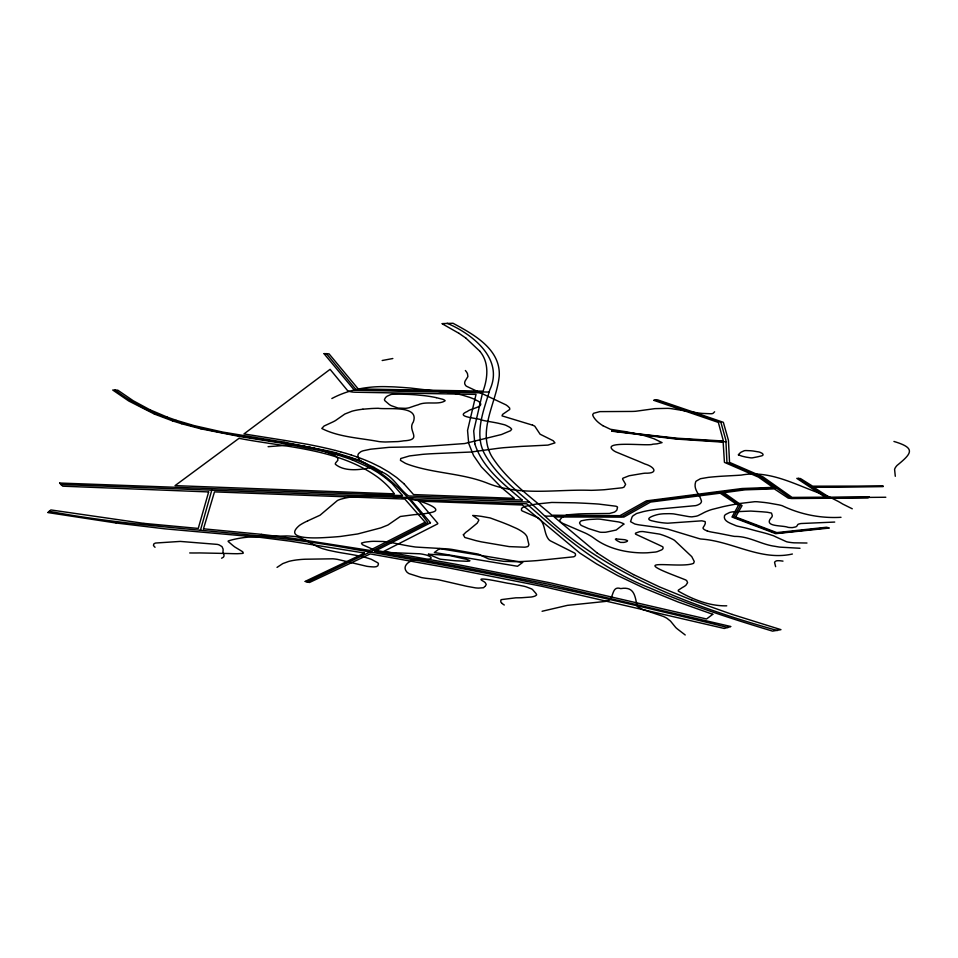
<?xml version="1.0" encoding="UTF-8"?>
<svg xmlns="http://www.w3.org/2000/svg" width="958" height="958" viewBox="0 0 958 958"><rect width="100%" height="100%" fill="white"/><g stroke="black" fill="none" stroke-linecap="round" stroke-linejoin="round"><path stroke-width="1.44" d="M685.221 634.974L677.689 629.202A86.208 21.735 5.4 0 1 675.665 627.43L670.492 621.083L666.996 618.329A41.098 10.358 5.4 0 0 663.164 616.365L642.507 609.42L638.124 607.013A55.792 14.059 5.4 0 1 637.07 605.863C634.986 595.936 634.364 586.248 620.772 588.595C611.084 585.326 614.389 598.774 607.647 600.87A14.574 3.676 5.4 0 1 605.264 601.456L567.399 605.36L542.072 611.276M714.62 411.784L712.956 413.437A5.976 1.509 5.4 0 1 710.992 413.76L702.214 413.413A29.459 7.425 5.4 0 1 698.298 412.97L670.828 408.575A13.28 3.353 5.4 0 0 667.486 408.359L654.901 408.635L635.861 411.245A23.866 6.011 5.4 0 1 631.681 411.437L599.828 411.617L593.553 413.305L592.643 414.802L593.373 416.622A157.771 39.769 5.4 0 0 594.786 418.718L596.187 420.358A107.104 27.004 5.4 0 0 602.869 425.675M208.64 491.993L198.246 528.433L143.987 523.391M200.426 530.361L211.778 490.185M203.515 528.732L214.484 491.885L404.779 499.034L425.089 522.158M735.648 516.901L742.067 505.596L723.925 492.687L745.037 489.849L774.303 488.879L788.195 498.112L791.703 498.543L868.008 497.885L869.325 496.903L829.173 497.202L813.977 487.442M425.065 522.254L369.728 550.407L292.669 538.336L261.486 534.36M430.441 522.84L374.997 551.173M653.871 400.252L657.703 399.893L723.338 422.298L728.439 440.309L729.541 462.379L762.999 476.892L792.086 497.406L825.137 497.166L796.817 478.389L800.445 478.545L812.635 486.197L883.348 486.389L814.001 487.287M484.736 586.583L483.515 587.733L478.677 588.092A8.873 2.239 5.4 0 1 475.408 587.865L467.181 586.38A80.556 20.31 5.4 0 1 464.103 585.685L438.62 579.806A16.166 4.072 5.4 0 0 435.95 579.41L425.711 578.261A27.698 6.981 5.4 0 1 421.364 577.542L409.114 573.65A29.351 7.401 5.4 0 1 406.719 571.866C400.779 564.861 412.383 558.909 418.55 559.352A12.729 3.209 5.4 0 1 421.304 559.28C425.532 560.646 436.68 559.125 427.783 555.508A9.137 2.299 5.4 0 0 425.879 554.91L422.502 554.191A18.25 4.598 5.4 0 0 419.772 553.784L390.768 552.598A17.519 4.419 5.4 0 1 387.918 552.323L382.577 551.545A68.521 17.268 5.4 0 1 377.68 550.682L375.392 550.215A7.568 1.904 5.4 0 1 374.027 549.832L362.866 544.898A14.19 3.581 5.4 0 1 362.196 544.431L361.453 543.126L364.375 542.264A49.241 12.418 5.4 0 1 366.794 541.893L370.77 541.45A19.316 4.874 5.4 0 1 373.907 541.306L382.517 541.486A11.652 2.934 5.4 0 1 384.817 541.665L389.81 542.36A42.487 10.706 5.4 0 1 392.912 542.887A29.662 7.472 5.4 0 1 395.379 543.378L404.899 545.27A171.698 43.278 5.4 0 0 409.82 546.144L415.054 546.958A5.329 1.341 5.4 0 0 416.023 547.054L417.149 547.126A62.797 15.831 5.4 0 1 419.005 547.246L421.927 547.425A120.888 30.476 5.4 0 0 427.496 547.736L447.745 548.91A29.866 7.532 5.4 0 1 451.781 549.389L478.353 554.119L488.341 558.825A5.652 1.425 5.4 0 0 489.43 559.137L503.453 561.316L515.739 561.675A81.167 20.465 5.4 0 0 522.278 561.496L527.69 561.22A220.304 55.528 5.4 0 0 537.522 560.562L573.531 556.814A9.029 2.275 5.4 0 0 574.501 556.418L575.039 555.951A29.542 7.448 5.4 0 0 575.519 555.173L575.399 553.88A14.25 3.593 5.4 0 0 574.489 552.994L550.311 540.815A44.092 11.113 5.4 0 1 548.671 539.414C543.797 533.366 545.497 523.727 539.174 518.589A25.375 6.395 5.4 0 0 537.582 517.607L522.134 510.913A14.142 3.569 5.4 0 1 521.415 510.135L521.535 508.674A33.973 8.562 5.4 0 1 522.302 507.788L523.403 507.045A19.292 4.862 5.4 0 1 524.804 506.459L531.69 504.902A180.619 45.529 5.4 0 1 536.612 504.028L551.736 502.459L574.812 502.818A278.886 70.293 5.4 0 1 585.23 503.273L593.936 503.752A98.434 24.812 5.4 0 1 598.894 504.1L615.958 506.219A6.263 1.581 5.4 0 1 617.539 507.117L616.952 509.848A29.926 7.544 5.4 0 1 616.473 510.506L615.695 511.225A74.005 18.657 5.4 0 1 614.425 512.123L609.456 513.488L586.583 513.704A87.837 22.142 5.4 0 0 582.32 513.811A109.463 27.59 5.4 0 0 578.692 513.943L568.549 514.733A17.711 4.467 5.4 0 0 566.394 515.176L562.214 517.116L559.831 519.954A24.92 6.287 5.4 0 0 562.118 523.092L584.895 532.899A61.384 15.472 5.4 0 1 587.697 534.265L590.356 535.773A108.086 27.243 5.4 0 1 594.044 538.228C607.707 548.563 625.622 552.694 642.555 552.886A40.428 10.191 5.4 0 0 647.44 552.79L655.272 552.071A19.471 4.91 5.4 0 0 657.26 551.652L661.631 549.88A23.447 5.916 5.4 0 0 662.409 549.281L662.613 549.054A31.506 7.939 5.4 0 0 663.068 548.299L662.984 547.114A7.46 1.88 5.4 0 0 662.337 546.587L658.134 544.563A121.319 30.584 5.4 0 0 656.47 543.809L635.645 534.181A10.478 2.646 5.4 0 1 635.693 533.055L639.549 531.714A10.095 2.539 5.4 0 1 642.854 531.534L659.463 534.097A20.597 5.197 5.4 0 1 661.691 534.756L662.816 535.139A69.539 17.531 5.4 0 1 665.846 536.264L666.54 536.54A70.269 17.711 5.4 0 1 669.223 537.666A86.555 21.818 5.4 0 1 672.049 538.971L672.803 539.354A33.302 8.394 5.4 0 1 674.564 540.384L691.76 556.634L694.263 561.508L693.616 563.304C680.671 569.052 626.041 556.897 675.007 575.734A75.706 19.088 5.4 0 0 678.444 577.075L685.485 579.841A16.657 4.203 5.4 0 1 686.766 580.728L687.593 582.68L686 585.134A74.473 18.777 5.4 0 1 684.347 586.392A63.072 15.903 5.4 0 1 682.683 587.338L678.372 590.128A22.381 5.64 5.4 0 0 678.348 591.134C692.682 599.385 709.674 606.258 726.739 605.815M522.086 500.076L408.707 495.981C400.36 490.628 393.187 476.377 382.23 472.198M485.275 586.08L486.257 584.512L485.275 582.692A29.674 7.484 5.4 0 0 483.479 581.35C470.917 574.908 509.428 583.925 509.165 583.422A209.431 52.798 5.4 0 0 513.632 584.224L523.834 586.2A17.005 4.287 5.4 0 1 526.217 586.859L531.175 588.751A16.693 4.203 5.4 0 1 532.48 589.493L535.797 593.277A72.533 18.286 5.4 0 0 536.193 593.852L536.576 594.559A9.628 2.431 5.4 0 1 536.456 595.098L535.366 595.876A20.274 5.113 5.4 0 1 533.319 596.595A19.376 4.886 5.4 0 1 531.247 597.026L521.619 597.732A76.88 19.376 5.4 0 1 515.847 597.816L501.824 599.552A6.443 1.629 5.4 0 0 500.83 599.995L500.794 601.911A35.458 8.933 5.4 0 0 502.124 603.456M47.924 512.446L50.894 509.943L143.928 523.391M364.387 553.137L305.207 581.374M723.326 441.015L676.468 438.165L640.591 434.142M730.619 626.628L724.248 628.46L542.467 586.416L449.949 568.178L370.231 553.928L309.506 582.488L305.219 581.53M772.783 487.382L742.127 488.508L646.375 500.878L619.898 515.679L551.964 515.224C530.78 496.998 506.986 480.389 491.777 456.451C476.821 430.657 496.747 402.24 499.25 375.871C500.663 348.975 473.348 334.222 452.99 323.253L442.249 323.612M324.079 353.61L329.049 353.861L358.208 388.936L483.071 391.151C487.826 378.015 489.406 362.459 479.683 351.083M410.623 499.381L526.72 503.812C563.915 536.983 602.522 569.507 649.5 587.841C689.473 605.085 730.894 618.617 772.555 631.13L780.95 629.657L732.247 614.437M612.03 430.717L640.519 434.142M828.957 528.097L775.705 533.666L731.972 517.021L738.39 505.417L720.188 493.19L650.566 502.064L623.921 517.057L554.215 516.997L597.026 552.874M402.456 495.609L59.647 483.036M277.03 567.399L282.814 563.579L288.861 561.376A50.63 12.765 5.4 0 1 296.717 559.927L300.465 559.52A40.152 10.119 5.4 0 1 305.374 559.221L332.893 558.801A16.011 4.036 5.4 0 1 337.408 559.364L366.818 566.298A13.759 3.473 5.4 0 0 369.752 566.657C372.434 566.777 378.578 568.07 378.458 563.879A31.842 8.023 5.4 0 0 377.883 562.849L371.369 559.34A64.138 16.166 5.4 0 0 367.704 558.107L364.279 557.101A23.076 5.82 5.4 0 0 361.849 556.514L355.478 555.245A144.969 36.536 5.4 0 0 350.448 554.347A116.361 29.327 5.4 0 0 347.215 553.796L342.844 553.077A86.028 21.687 5.4 0 1 335.504 551.748L328.666 550.311A30.225 7.616 5.4 0 1 324.882 549.281C313.266 546.623 304.393 536.612 292.118 536.264A27.962 7.041 5.4 0 0 290.561 536.145A26.309 6.634 5.4 0 0 286.765 535.941C267.33 536.696 246.996 535.091 228.315 540.923A5.808 1.461 5.4 0 0 228.339 541.629L232.471 545.15A128.276 32.333 5.4 0 0 234.866 547.03L242.685 551.76L243.308 553.065A4.79 1.209 5.4 0 1 242.338 553.437L237.5 553.712A56.091 14.142 5.4 0 1 228.687 553.52L199.671 552.934A110.721 27.914 5.4 0 1 194.821 552.982A87.058 21.95 5.4 0 1 189.696 552.946M221.597 558.227C226.783 556.179 222.005 553.473 223.106 550.203A96.147 24.237 5.4 0 0 223.034 548.922L221.981 546.599L219.107 544.898A7.592 1.916 5.4 0 0 217.238 544.384L180.236 541.414L155.627 543.03A15.292 3.856 5.4 0 0 153.747 544.084L153.472 545.473L154.561 546.862A12.789 3.221 5.4 0 0 155.076 547.222M307.171 582.021L370.111 552L427.831 522.517C406.443 493.669 380.973 465.241 344.641 456.259C317.876 447.757 289.975 443.794 262.3 439.471C211.131 431.543 157.184 422.466 115.08 389.99M307.674 520.877L320.032 515.224L337.408 500.531A47.313 11.927 5.4 0 1 341.144 499.094L344.557 498.208A63.204 15.927 5.4 0 1 347.107 497.693A60.486 15.244 5.4 0 1 354.568 496.615L364.052 495.897A93.86 23.663 5.4 0 1 370.327 495.657L384.002 495.705A38.488 9.7 5.4 0 1 389.726 496.064L395.75 496.663A51.457 12.969 5.4 0 1 403.785 497.753L409.353 498.735A51.732 13.041 5.4 0 1 415.652 500.076C420.095 500.95 446.236 509.476 431.196 512.482A47.217 11.903 5.4 0 1 428.693 513.009L425.615 513.524A65.946 16.621 5.4 0 1 420.478 514.171L419.041 514.302A54.498 13.735 5.4 0 1 414.515 514.638L400.348 516.482L387.954 525.008L380.757 527.894L357.717 533.953L340.473 536.456A148.191 37.35 5.4 0 1 328.594 537.354C323.014 537.63 280.586 541.282 299.519 525.367A188.355 47.481 5.4 0 1 307.686 520.889M331.851 398.528C349.383 389.199 369.201 385.882 388.888 386.745A44.367 11.185 5.4 0 1 395.319 386.96L402.168 387.415A290.897 73.323 5.4 0 1 410.707 388.074L453.817 393.175A45.206 11.4 5.4 0 1 462.654 395.199L469.719 397.39A53.864 13.58 5.4 0 1 473.947 399.043L477.862 400.995A28.237 7.113 5.4 0 1 479.431 402.12C485.287 407.042 469.995 408.575 467.468 411.413C453.278 417.305 479.299 417.999 482.149 420.191A39.206 9.879 5.4 0 0 486.221 421.041L493.621 422.346A52.762 13.304 5.4 0 1 498.196 423.232L504.207 424.693A12.789 3.221 5.4 0 1 505.908 425.292L508.938 426.849A52.223 13.161 5.4 0 1 510.686 428.046L511.668 429.22L510.554 430.693L501.465 434.525L464.666 443.554L420.514 446.727L389.02 447.35L370.626 449.194L363.022 450.811A31.147 7.856 5.4 0 0 360.723 451.805L358.759 453.409A48.331 12.179 5.4 0 0 357.945 455.11C356.951 462.965 367.968 461.433 369.525 467.767C359.43 470.139 344.078 471.647 335.372 464.259A25.435 6.407 5.4 0 1 335.755 462.762L337.863 460.295L337.719 458.535A46.583 11.747 5.4 0 0 336.881 457.17L333.144 454.535L323.612 451.146A118.085 29.77 5.4 0 0 309.853 447.29L295.735 445.135A24.692 6.227 5.4 0 0 290.525 444.991L268.096 446.679M392.828 358.52L382.17 360.519M828.371 527.619L776.519 533.283L733.696 516.985L740.271 505.525L721.182 492.161M362.914 409.21L371.177 408.539A67.144 16.921 5.4 0 1 378.266 408.288C386.996 409.796 419.939 404.635 413.269 422.119C406.815 430.813 423.604 439.878 403.665 440.836A46.259 11.664 5.4 0 1 397.941 441.578L385.367 441.997A25.722 6.478 5.4 0 1 379.188 441.626C360.196 437.986 338.785 437.231 321.804 428.477L324.044 426.035L332.677 422.035A105.763 26.656 5.4 0 0 335.587 420.49L344.808 414.036L351.981 411.21A56.067 14.131 5.4 0 1 362.914 409.21M792.398 554.023C760.281 561.232 732.08 540.959 700.693 539.007A15.112 3.808 5.4 0 1 698.406 538.408L668.013 529.199A64.054 16.142 5.4 0 0 663.93 528.421A52.594 13.256 5.4 0 0 659.379 527.654L639.872 524.996A12.574 3.173 5.4 0 1 637.561 524.601A16.454 4.143 5.4 0 1 634.711 523.954L630.544 521.655L632.076 516.973A110.9 27.95 5.4 0 1 633.154 515.691L636.555 513.524L643.105 511.668A99.692 25.124 5.4 0 1 647.464 510.746L648.997 510.47A102.434 25.818 5.4 0 1 655.188 509.512L659.595 508.973A69.192 17.436 5.4 0 1 663.583 508.602L695.7 505.62A26.058 6.562 5.4 0 0 697.867 504.926L699.723 503.98A29.961 7.556 5.4 0 0 700.813 502.986L701.28 502.136A52.965 13.352 5.4 0 0 701.472 501.118C699.795 494.22 693.065 489.646 695.652 481.934A30.357 7.652 5.4 0 1 696.203 481.12L700.442 478.713L708.357 477.359A149.388 37.661 5.4 0 1 711.219 477.072A123.343 31.087 5.4 0 1 715.458 476.689L716.321 476.617A136.467 34.404 5.4 0 1 722.631 476.174L737.241 475.372A80.484 20.286 5.4 0 0 741.348 475.084C770.699 469.636 797.236 485.898 824.096 494.819A103.129 25.998 5.4 0 1 830.742 497.597L838.298 501.453A214.101 53.971 5.4 0 1 842.753 504.064L852.273 508.794M834.717 522.062L801.032 523.523A19.112 4.814 5.4 0 0 799.14 523.942L798.589 524.122A9.173 2.311 5.4 0 0 797.894 524.457L796.817 526.158A13.448 3.389 5.4 0 1 795.655 526.912L792.733 527.559A5.497 1.389 5.4 0 1 791.092 527.595L789.488 527.511A8.622 2.179 5.4 0 1 788.027 527.343C782.578 524.984 761.909 527.367 771.956 516.913A81.095 20.441 5.4 0 0 772.268 515.548L771.489 513.081L767.418 512.279A7.999 2.012 5.4 0 0 766.376 512.159L764.424 511.991A58.33 14.705 5.4 0 1 762.257 511.8L750.761 511.069L732.882 511.835A19.89 5.018 5.4 0 0 729.625 512.482L725.577 514.506A50.067 12.622 5.4 0 0 724.499 515.703C722.835 521.559 731.852 523.679 735.9 525.679A14.286 3.604 5.4 0 0 738.007 526.277L744.378 527.702A42.859 10.801 5.4 0 1 747.48 528.469L752.258 529.786A114.912 28.968 5.4 0 0 757.419 531.163L761.778 532.277A89.812 22.645 5.4 0 1 767.43 533.81L773.381 535.726A13.843 3.485 5.4 0 1 775.022 536.504L786.494 541.725A9.245 2.335 5.4 0 0 788.733 542.204L790.554 542.467A16.166 4.072 5.4 0 0 794.026 542.827L806.971 543.018M776.399 488.077L743.576 489.179L648.386 501.465L622.017 516.386L545.545 516.134M885.815 497.25L790.566 498.076L760.736 477.012L726.942 462.379L725.877 440.117L720.895 422.346L655.236 399.965M811.163 486.712L883.348 486.389M841.004 517.308C820.563 518.47 800.553 514.494 782.183 505.704A23.627 5.952 5.4 0 0 779.022 504.89L768.975 503.094A66.94 16.873 5.4 0 0 764.316 502.459L757.383 501.764A11.712 2.946 5.4 0 0 754.724 501.705L739.792 503.489A258.169 65.072 5.4 0 0 732.211 504.818A270.791 68.258 5.4 0 0 722.919 506.71L711.83 509.5A90.507 22.812 5.4 0 0 708.884 510.494L706.262 511.548A121.87 30.716 5.4 0 0 702.166 513.596L697.963 515.691A29.459 7.425 5.4 0 1 695.975 516.254L691.951 516.841A3.269 0.826 5.4 0 1 690.766 516.805L689.197 516.649A7.365 1.856 5.4 0 1 687.796 516.434L673.582 513.883A21.172 5.341 5.4 0 0 669.259 513.668L663.87 513.763A24.633 6.203 5.4 0 0 659.451 514.218C655.224 514.877 641.597 519.092 653.643 521.188A22.046 5.556 5.4 0 0 660.96 522.577L661.786 522.685A17.687 4.455 5.4 0 0 665.139 523.032A18.789 4.73 5.4 0 0 667.798 523.2L701.843 520.817L705.124 521.571L705.327 523.224A151.699 38.236 5.4 0 1 704.908 524.433A122.6 30.907 5.4 0 1 703.687 526.625L702.992 527.918A14.813 3.736 5.4 0 0 707.208 530.9M489.107 392.073L356.065 389.655L326.343 353.538M800.002 548.275L780.183 547.15A15.615 3.94 5.4 0 1 778.279 546.886L774.627 546.264A23.878 6.023 5.4 0 0 772.938 546C759.826 543.713 748.461 536.133 734.618 536.408A32.321 8.143 5.4 0 1 732.271 536.013L719.422 533.462A40.607 10.239 5.4 0 0 716.68 532.971L711.075 531.977A13.077 3.293 5.4 0 1 708.597 531.367L707.172 530.9M60.629 484.509L529.223 502.088M725.96 441.806L676.504 438.632L611.887 430.92M616.186 538.959L615.371 539.186A22.753 5.736 5.4 0 0 617.359 540.839L620.461 542.396L623.73 542.42A13.113 3.305 5.4 0 0 626.819 541.521A8.694 2.191 5.4 0 0 627.502 540.647L624.975 539.737A27.159 6.85 5.4 0 0 623.167 539.558L616.485 538.983M261.414 534.348L203.563 528.828M116.134 523.008L164.98 528.84L259.941 537.318L290.298 541.186L364.411 553.017M116.074 523.008L47.96 512.59M285.951 440.596L243.967 433.938L330.079 369.345L347.395 390.385A6.155 1.557 5.4 0 0 355.011 392.217L476.03 394.409L467.576 430.334A6.155 1.557 5.4 0 0 467.564 430.453L468.666 443.243A6.155 1.557 5.4 0 0 468.701 443.374L473.503 455.421A6.155 1.557 5.4 0 0 473.575 455.553L481.371 466.893A6.155 1.557 5.4 0 0 481.491 467.025L501.788 487.814A6.155 1.557 5.4 0 0 501.908 487.921L514.386 498.352L413.533 494.567L403.893 483.682L396.708 477.575A6.155 1.557 5.4 0 0 396.552 477.455L388.852 472.066A6.155 1.557 5.4 0 0 388.649 471.935L380.362 467.109A6.155 1.557 5.4 0 0 380.087 466.953L371.309 462.666A6.155 1.557 5.4 0 0 371.045 462.546L366.435 460.57M283.987 442.189L222.723 432.07L194.294 425.651L176.092 420.263M282.49 443.303L240.985 436.728L201.024 428.873M782.997 561.125L780.111 560.765A5.401 1.365 5.4 0 0 777.225 560.741A3.904 0.982 5.4 0 0 776.267 560.909L775.058 561.663A29.015 7.317 5.4 0 0 774.579 562.454L775.633 566.681M49.277 511.297C150.346 530.504 253.774 530.325 354.843 549.425A722.595 182.14 5.4 0 1 372.842 552.467L415.042 560.059C520.23 578.393 624.4 602.067 728.08 627.55M286.25 440.656L307.506 444.32A6.155 1.557 5.4 0 1 308.033 444.416L318.703 446.548A6.155 1.557 5.4 0 1 319.158 446.644L329.624 449.003A6.155 1.557 5.4 0 1 329.995 449.098L335.216 450.392M284.035 442.201L331.324 451.589M282.538 443.315L323.541 451.194M454.355 565.651L374.973 551.353M454.415 565.663L547.916 584.093L730.703 626.484M436.285 397.642L442.752 399.294A8.921 2.251 5.4 0 1 444.105 399.893L444.44 400.109A10.742 2.706 5.4 0 1 445.135 400.755C438.692 405.27 426.25 400.839 418.095 404.815A112.984 28.477 5.4 0 0 414.97 405.761L409.246 407.737A14.669 3.7 5.4 0 1 407.03 408.156A14.873 3.748 5.4 0 1 405.366 408.336L398.037 408.06L391.319 405.701A37.709 9.508 5.4 0 1 389.427 404.623L384.841 400.672A24.297 6.131 5.4 0 1 384.481 399.462L385.547 397.558A67.264 16.957 5.4 0 1 387.2 396.169L390.828 394.54A8.287 2.096 5.4 0 1 392.696 394.289L399.139 394.181A131.857 33.231 5.4 0 1 402.228 394.229L408.132 394.397A59.204 14.921 5.4 0 1 416.179 394.876L424.178 395.654A38.104 9.604 5.4 0 1 431.639 396.756A44.08 11.113 5.4 0 1 436.285 397.642M323.6 451.206L328.45 452.416M200.952 428.861L181.852 423.807M335.468 450.464L340.605 451.829M331.36 451.601L336.414 452.954M328.486 452.427L338.198 455.122M340.868 451.913L345.922 453.362M336.45 452.966L351.227 457.565M777.369 630.556C691.484 606.378 604.522 574.249 539.438 510.937C519.931 492.951 497.094 476.964 484.185 453.194A530.157 133.641 5.4 0 1 480.94 444.189C477 425.687 484.676 407.509 489.742 390.014C504.303 359.046 472.498 334.007 447.147 323.277M346.185 453.445L351.155 454.99M338.246 455.134L342.832 456.571M172.512 420.873L181.792 423.783M351.394 455.062L356.292 456.715M342.88 456.583L352.137 459.828M532.516 425.136L502.04 415.88L502.567 414.419L509.752 409.449L509.668 408.072L508.039 406.408A66.545 16.777 5.4 0 0 505.908 404.827L466.762 386.385A18.753 4.73 5.4 0 1 465.612 385.475L464.798 383.978A72.868 18.37 5.4 0 1 464.69 382.984A64.126 16.166 5.4 0 1 465.337 380.697L467.887 376.602L467.492 373.74A108.374 27.315 5.4 0 0 467.097 372.937A90.866 22.908 5.4 0 0 465.372 370.518M167.207 417.113L176.032 420.239M172.452 420.849L154.406 414.06M692.023 600.175L732.187 614.413M356.532 456.798L361.322 458.547M351.263 457.589L355.993 459.301M893.934 441.458C916.459 448.116 911.633 453.493 897.059 465.444A130.851 32.979 5.4 0 0 895.155 468.007A91.633 23.1 5.4 0 0 894.592 469.444L895.299 476.294M361.537 458.631L366.231 460.487M356.017 459.313L360.651 461.145M352.173 459.84L369.501 467.636M167.159 417.089L149.939 409.784M691.951 600.151L659.523 586.919L633.561 574.62M360.687 461.157L373.955 467.372M154.37 414.036L128.743 400.995L112.733 390.038L117.774 390.181L133.33 400.815L149.903 409.761M735.696 517.021L776.806 532.588L826.526 527.235L829.053 527.954M633.525 574.596L613.108 563.28L597.062 552.91M374.003 467.396L382.194 472.174M369.549 467.66L377.56 472.318M458.99 333.336L442.201 323.768M602.869 425.675L610.378 429.256L621.826 431.112A115.858 29.207 5.4 0 0 625.49 431.627L642.95 435.219A176.727 44.547 5.4 0 1 646.554 436.309L648.997 437.076A108.901 27.447 5.4 0 1 654.039 438.776L662.062 442.62L657.068 443.829A81.598 20.573 5.4 0 1 652.865 444.177C649.344 446.572 599.792 439.985 613.503 450.523A35.398 8.921 5.4 0 0 615.731 451.853L633.466 459.169A258.48 65.156 5.4 0 1 636.363 460.343A286.897 72.317 5.4 0 1 644.77 463.947C654.841 466.833 658.829 473.683 645.009 473.18A57.708 14.55 5.4 0 0 642.602 473.48L629.155 475.755L622.975 478.186A14.322 3.604 5.4 0 0 622.592 479.072L625.634 484.365L624.065 487.059A15.46 3.892 5.4 0 1 622.101 487.802L604.211 489.742A158.453 39.937 5.4 0 1 591.182 490.34C556.826 489.035 520.757 496.436 487.885 483.359C462.546 473.144 434.501 473.611 408.815 464.654A46.068 11.616 5.4 0 1 405.282 463.253L400.444 460.355L400.743 458.523L409.521 455.924L422.789 454.331A133.09 33.542 5.4 0 1 435.315 453.565L471.085 452.02L497.358 448.416A104.171 26.261 5.4 0 1 503.728 447.697L520.865 446.428A127.175 32.057 5.4 0 1 527.187 446.141L547.964 445.099L554.969 442.883L553.233 440.752L540.084 434.202L534.815 426.238A14.442 3.64 5.4 0 0 532.516 425.136M798.445 478.341L827.94 497.753M611.779 431.196L676.48 439.087L723.158 442.177L724.428 462.367L758.461 477.12L772.819 487.263M459.014 333.348L465.744 337.982M377.596 472.342L385.056 477.575M465.768 337.994L479.671 351.059M208.628 491.933L62.761 486.185L59.636 483.143M522.11 499.968L522.074 499.932C503.657 483.994 482.377 467.923 474.809 443.77M502.124 603.456L502.675 603.899A52.247 13.172 5.4 0 0 504.279 605.013M385.08 477.587L392.026 483.491L402.504 495.502M653.895 400.372L718.332 422.406L723.374 440.943M410.623 499.501L430.453 522.745M324.079 353.73L354.388 390.217L482.557 392.852L473.707 430.944L474.809 443.746M463.373 534.768L464.81 537.474L475.827 540.599A138.623 34.943 5.4 0 0 481.431 541.869L509.213 546.611L524.457 547.198A7.88 1.988 5.4 0 0 525.762 547.054L527.199 546.731A9.963 2.515 5.4 0 0 528.097 546.359L528.936 544.743L526.996 536.696A89.441 22.549 5.4 0 0 526.038 535.175A96.986 24.453 5.4 0 0 525.547 534.552L525.056 534.001A47.241 11.915 5.4 0 0 524.194 533.187L523.056 532.301A85.645 21.591 5.4 0 0 519.835 530.205L519.212 529.846A68.15 17.184 5.4 0 0 516.458 528.397L509.5 525.319A260.073 65.551 5.4 0 0 501.86 522.254L490.197 517.943L481.239 516.338A88.89 22.405 5.4 0 0 476.318 515.739L472.665 515.464L478.258 519.272A19.483 4.91 5.4 0 1 478.808 520.242L477.228 523.128L468.079 530.684A218.017 54.953 5.4 0 1 466.079 532.097L463.373 534.768M623.802 524.146L616.174 530.037L605.923 532.193A14.418 3.64 5.4 0 1 604.462 532.289L601.828 532.313A6.993 1.76 5.4 0 1 599.983 532.181L588.38 528.553A130.504 32.895 5.4 0 0 586.536 527.738L582.093 525.81A14.586 3.676 5.4 0 1 580.704 524.948L579.65 523.296A35.865 9.041 5.4 0 1 579.674 522.433L581.123 520.829L586.272 519.859A65.108 16.406 5.4 0 1 589.889 519.464L596.882 519.068A13.161 3.317 5.4 0 1 600.199 519.176L618.964 522.014A34.308 8.646 5.4 0 1 620.365 522.421L623.143 523.463A5.077 1.281 5.4 0 1 623.73 523.954L623.802 524.146M738.414 454.858L741.947 456.152A52.522 13.244 5.4 0 0 746.15 457.134L750.581 457.84A4.119 1.042 5.4 0 0 752.246 457.876L757.479 456.846A39.11 9.855 5.4 0 1 758.377 456.631L761.766 455.828A9.808 2.467 5.4 0 0 763.011 454.475A14.657 3.7 5.4 0 0 762.041 453.29L760.125 452.344A7.101 1.784 5.4 0 0 758.952 451.984L753.299 451.026A25.064 6.323 5.4 0 0 750.689 450.763L746.078 450.559A5.952 1.497 5.4 0 0 744.246 450.727L740.989 452.224A95.141 23.986 5.4 0 0 740.187 452.883L739.301 453.721A82.352 20.753 5.4 0 0 738.762 454.32L738.414 454.858M428.43 554.239L439.77 559.041A6.874 1.736 5.4 0 0 441.195 559.304L453.673 560.598A27.866 7.029 5.4 0 0 456.667 560.837L466.762 561.268A6.874 1.736 5.4 0 0 468.642 561.125L469.935 560.741L468.258 559.951A49.708 12.526 5.4 0 0 466.462 559.304L449.613 555.544L436.716 554.646A23.22 5.856 5.4 0 1 434.681 554.538L428.43 554.239M439.578 548.587L434.357 552.515L517.524 566.274L522.745 562.358L439.578 548.587M712.776 614.306L706.537 618.988L550.91 582.991A6.155 1.557 5.4 0 0 550.311 582.859L456.798 564.442A6.155 1.557 5.4 0 0 456.439 564.37L383.787 551.377L437.291 524.05A6.155 1.557 5.4 0 0 437.614 523.116L418.862 501.13L522.361 505.01L579.806 553.029A6.155 1.557 5.4 0 0 580.033 553.197L596.499 563.843A6.155 1.557 5.4 0 0 596.702 563.963L617.623 575.554A6.155 1.557 5.4 0 0 617.874 575.686L644.399 588.26A6.155 1.557 5.4 0 0 644.722 588.404L677.941 601.947A6.155 1.557 5.4 0 0 678.3 602.079L712.776 614.306M239.033 438.321L175.051 485.622L394.373 493.849A366.172 92.303 5.4 0 0 378.338 477.647C338.21 448.356 285.831 447.422 239.033 438.321M403.893 483.682A6.155 1.557 5.4 0 0 403.785 483.586"/></g></svg>
